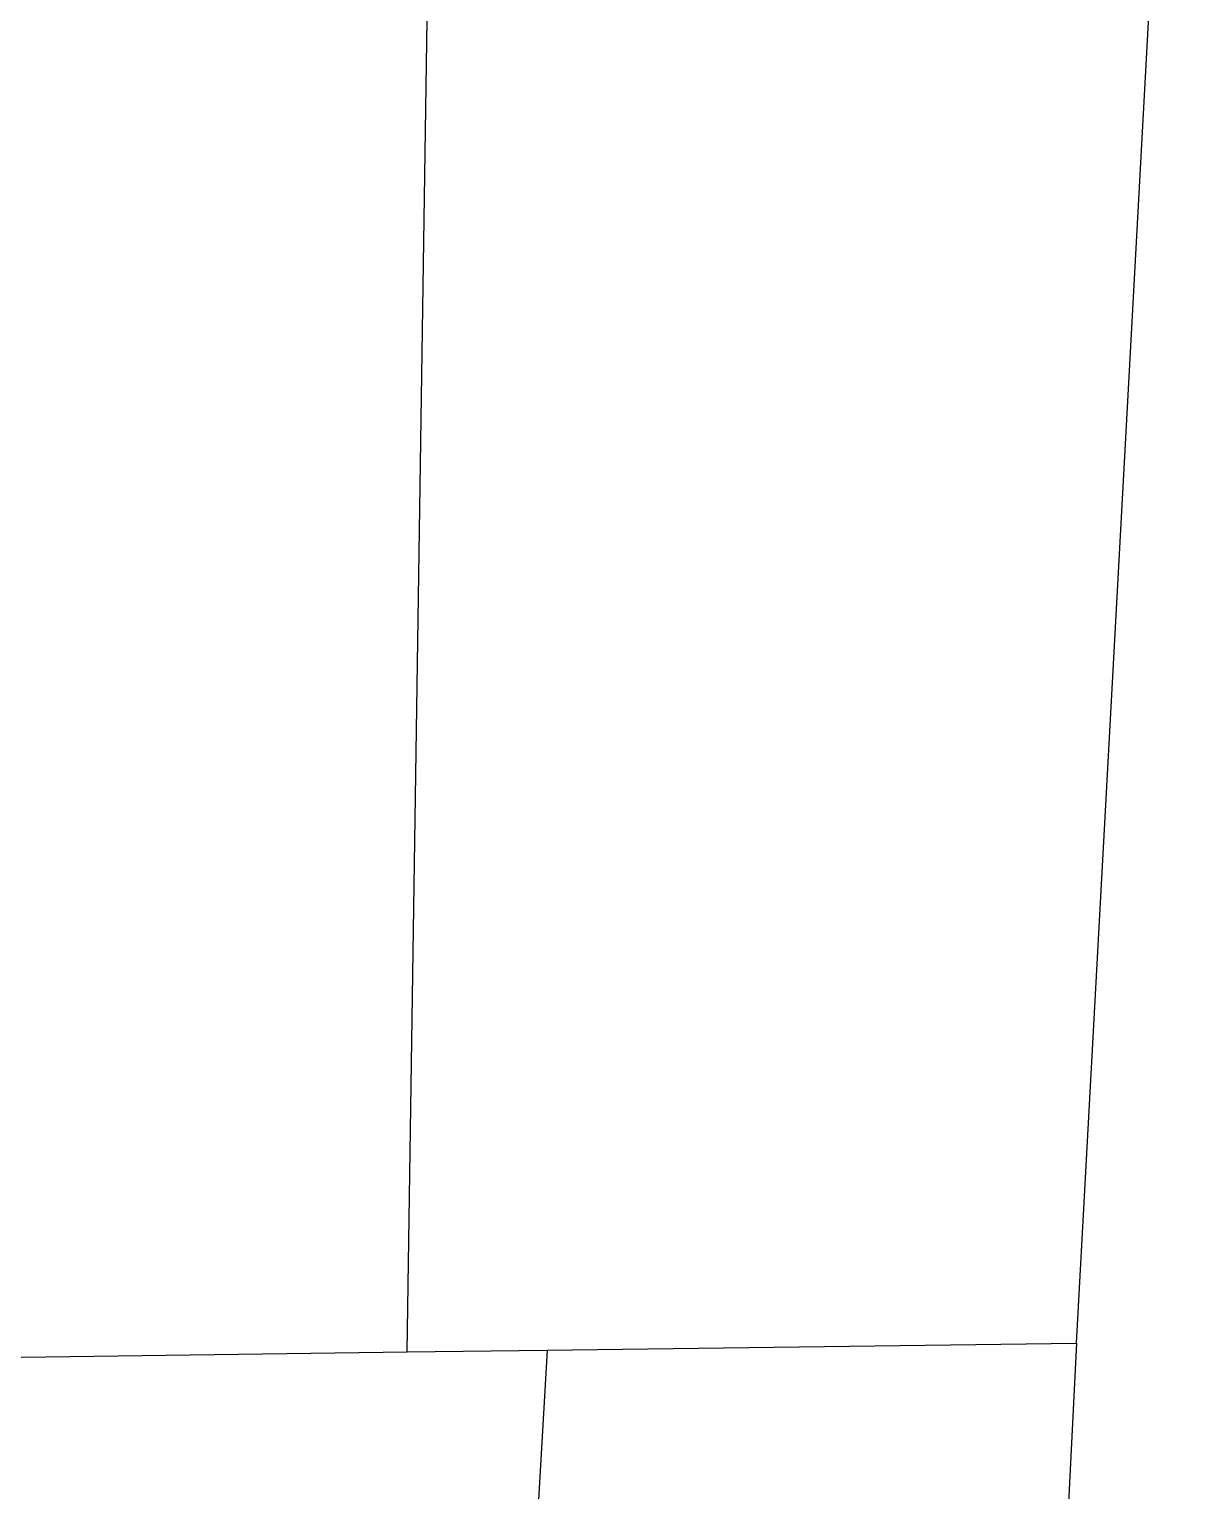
# Model space of a CAD drawing. Header units: metres. Extents: x 668617 to 675126, y 2286318 to 2293677.
# Drawn here: x 669648.14 to 669669.72, y 2287174.08 to 2287201.54 of the extents above; entities that cross this region are included whole.
import ezdxf

# ---------------------------------------------------------------- set-up
doc = ezdxf.new("R2010")
doc.units = ezdxf.units.M
doc.header["$MEASUREMENT"] = 0
doc.layers.add('DMTG-PB-LOTIFICACION', color=253, linetype='Continuous')

msp = doc.modelspace()

# ---------------------------------------------------------------- linework, layer by layer
at = {"layer": 'DMTG-PB-LOTIFICACION'}
for p, q in [((669667.82268, 2287176.85158), (669669.72463, 2287211.74997)), ((669655.24326, 2287176.68821), (669655.76535, 2287211.55074)), ((669657.87315, 2287176.71937), (669667.82268, 2287176.85158)), ((669667.82268, 2287176.85158), (669667.46327, 2287169.63999)), ((669642.14389, 2287176.51263), (669655.24326, 2287176.68821)), ((669655.24326, 2287176.68821), (669657.87315, 2287176.71937)), ((669657.87315, 2287176.71937), (669656.43898, 2287151.77306))]:
    msp.add_line(p, q, dxfattribs=at)

doc.saveas('drawing.dxf')
